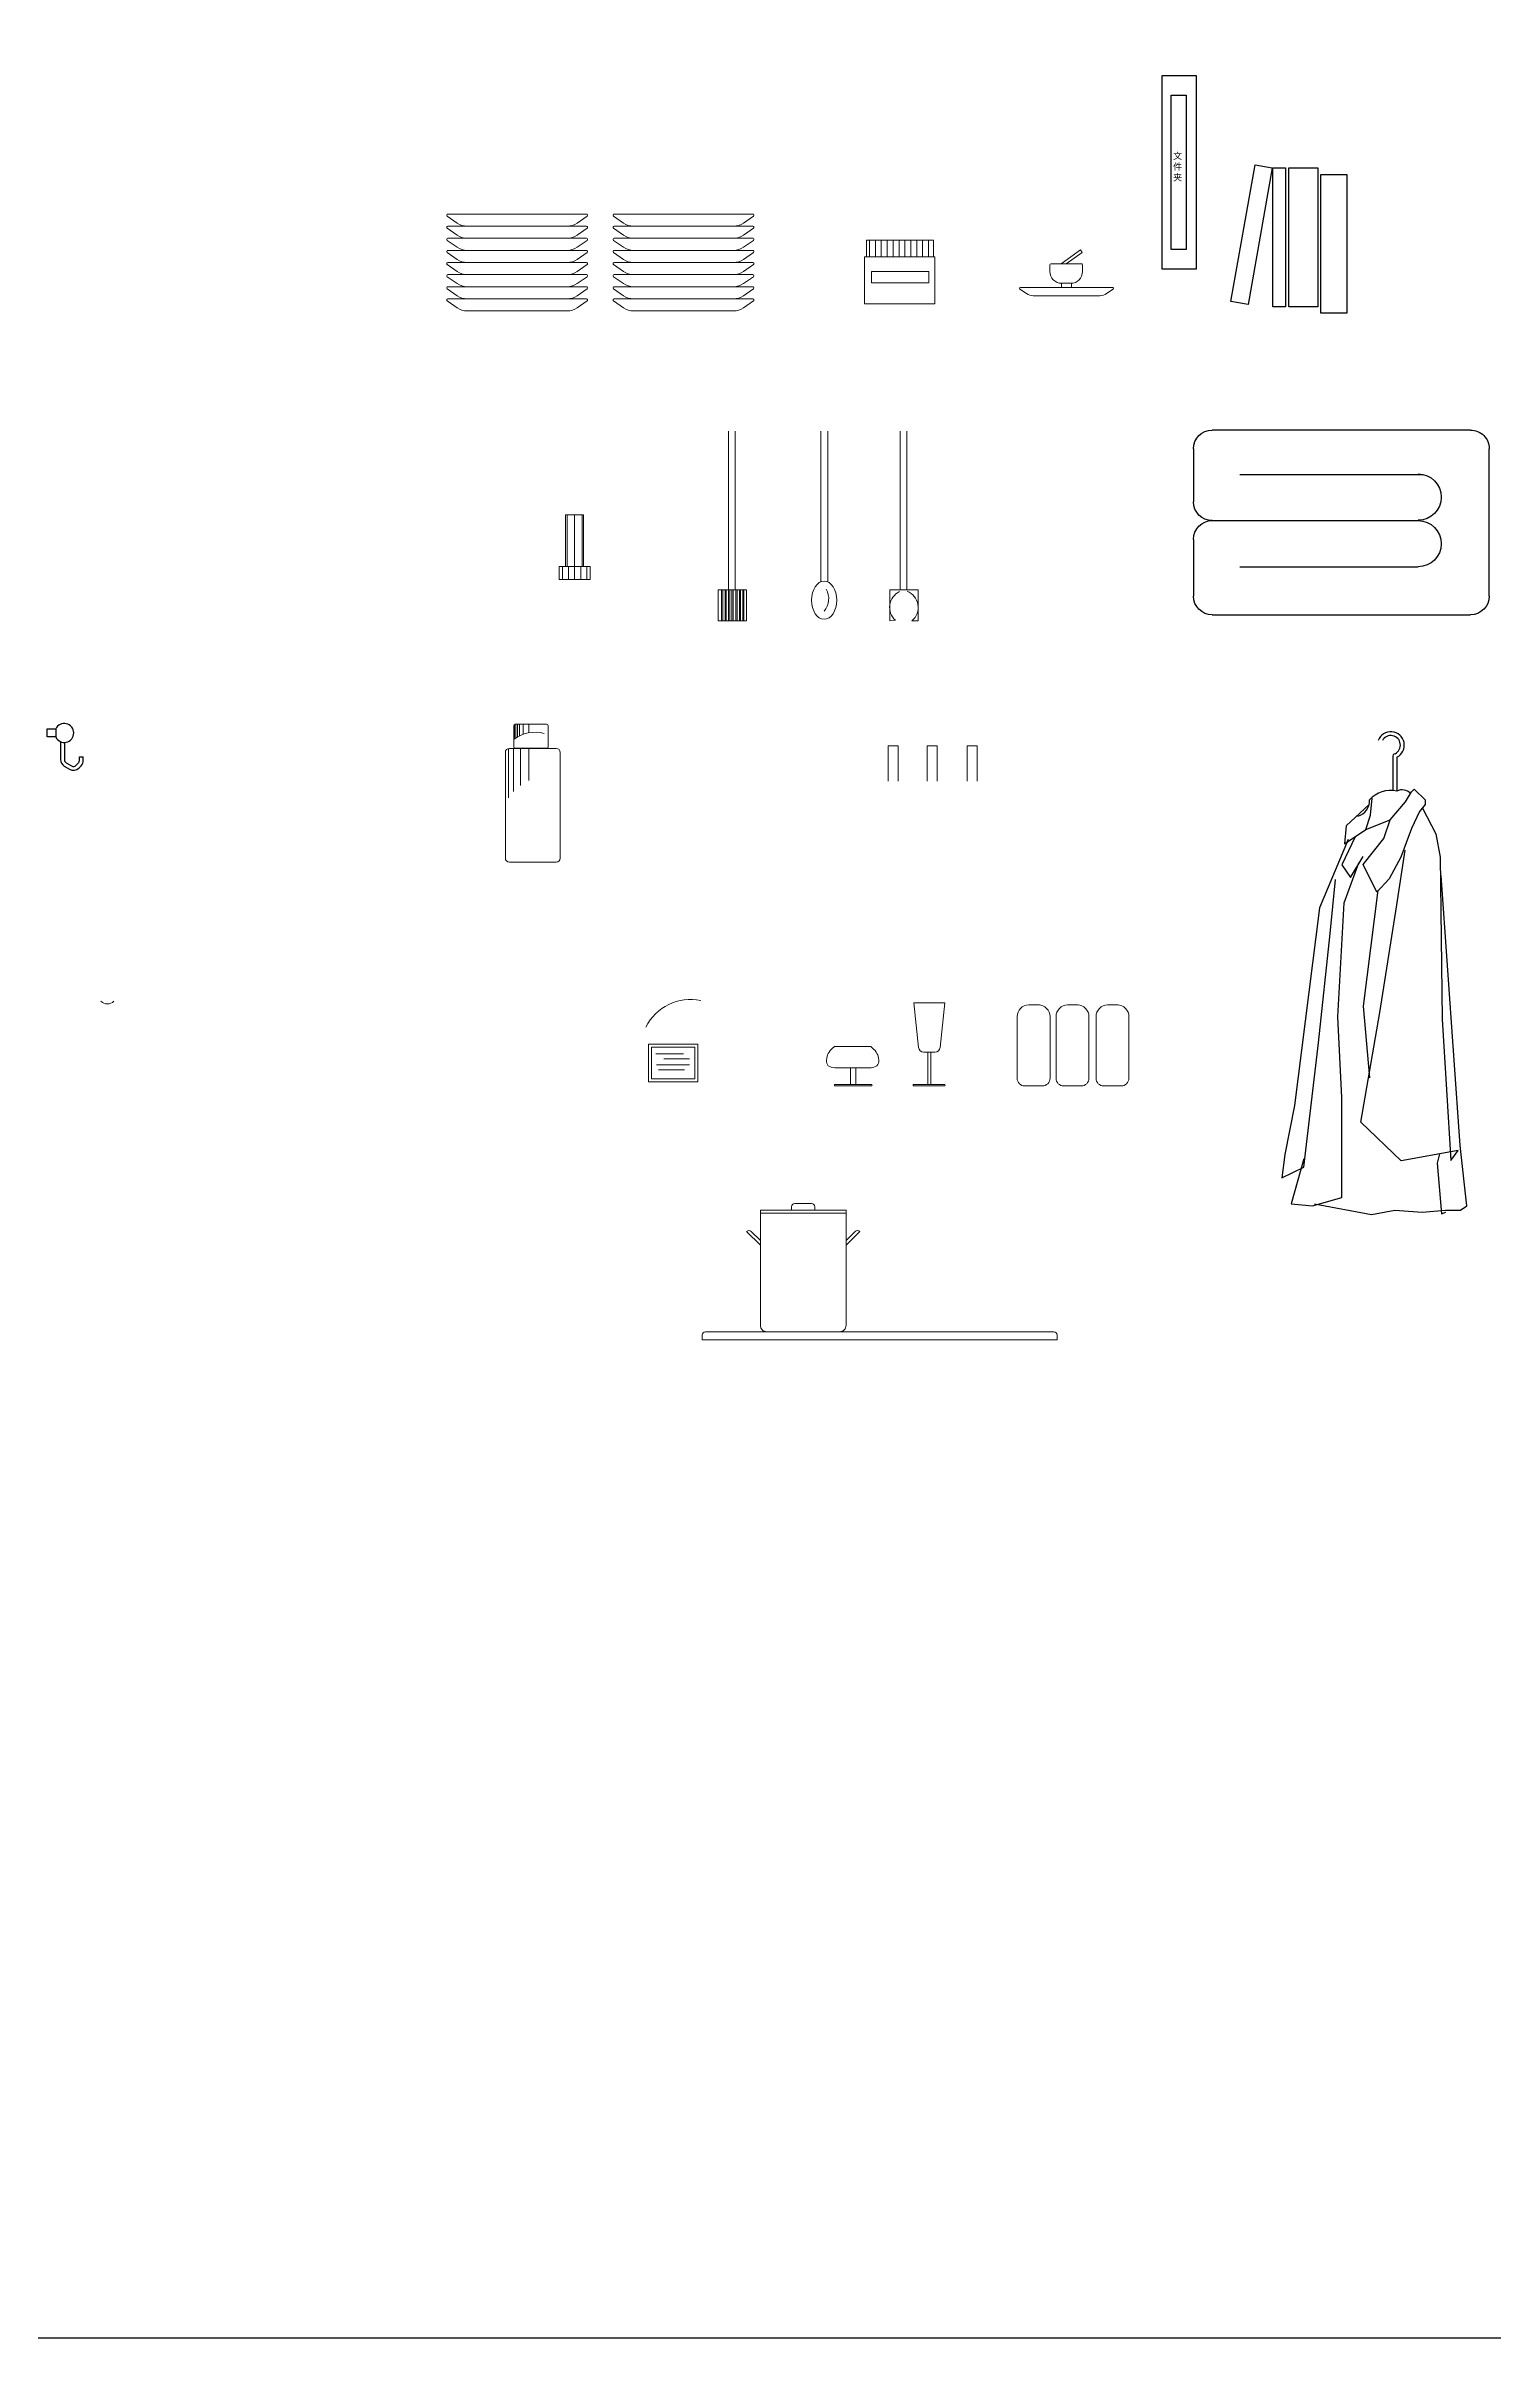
# Model space of a CAD drawing. Header units: millimetres. Extents: x 351279 to 387190, y -1289537 to -1277077.
# Drawn here: x 382242 to 384485, y -1289537 to -1285985 of the extents above; entities that cross this region are included whole.
import ezdxf

# ---------------------------------------------------------------- set-up
doc = ezdxf.new("R2010")
doc.units = ezdxf.units.MM
doc.header["$LTSCALE"] = 20
for name, color, linetype in [('00', 1, 'Continuous'), ('01', 7, 'Continuous'), ('1', 1, 'Continuous'), ('8', 8, 'Continuous'), ('LAYER1', 5, 'Continuous'), ('LAYER10', 11, 'Continuous'), ('LAYER8', 11, 'Continuous'), ('图层3', 4, 'Continuous'), ('家具', 7, 'Continuous')]:
    doc.layers.add(name, color=color, linetype=linetype)
for name, color, linetype, lineweight in [('中实线', 30, 'Continuous', 30), ('细实线', 97, 'Continuous', 13), ('超细线', 252, 'Continuous', 5), ('门窗', 3, 'Continuous', 13)]:
    doc.layers.add(name, color=color, linetype=linetype, lineweight=lineweight)
doc.styles.add('text', font='SimSun.ttf', dxfattribs={"height": 85})

# ---------------------------------------------------------------- blocks, each defined once
blk = doc.blocks.new('A$C48053210')
at = {"layer": '1', "color": 8, "ltscale": 3}
for p, q in [((29.1, 286.3), (429.3, 286.3)), ((0, 169.4), (0, 257.2)), ((458.4, 257.2), (458.4, 29.1)), ((71.6, 211.9), (348.2, 211.9)), ((0, 29.1), (0, 111.2)), ((29.1, 140.3), (348.2, 140.3)), ((71.6, 68.7), (354.8, 68.7)), ((429.3, 0), (29.1, 0))]:
    blk.add_line(p, q, dxfattribs=at)
for centre, radius, start, end in [((29.1, 257.2), 29.1, 90, 180), ((429.3, 257.2), 29.1, 0, 90), ((348.2, 176.1), 35.8, 270, 90), ((29.1, 169.4), 29.1, 180, 270), ((29.1, 111.2), 29.1, 90, 180), ((348.2, 103.9), 35.8, 270, 90), ((29.1, 29.1), 29.1, 180, 270), ((429.3, 29.1), 29.1, 270, 0)]:
    blk.add_arc(centre, radius, start, end, dxfattribs=at)
blk = doc.blocks.new('A$C4E7A0CFF')
at = {"layer": 'LAYER1'}
blk.add_blockref('A$C48053210', (0, 0), dxfattribs=at)
blk = doc.blocks.new('A$C44EF2573')
at = {"color": 0, "rotation": 180}
blk.add_blockref('A$C4E7A0CFF', (458.4, 286.3), dxfattribs=at)
blk = doc.blocks.new('A$C1E7F2136')
at = {"color": 8, "xscale": -1}
blk.add_blockref('A$C44EF2573', (458.4, 0), dxfattribs=at)
blk = doc.blocks.new('A$C30FA0939')
at = {"color": 8}
blk.add_blockref('A$C1E7F2136', (0, 0), dxfattribs=at)
blk = doc.blocks.new('A$C7D2843E9')
at = {"color": 8}
blk.add_blockref('A$C30FA0939', (0, 0), dxfattribs=at)
blk = doc.blocks.new('A$C46AD284E')
at = {"color": 8}
blk.add_blockref('A$C7D2843E9', (0, 0), dxfattribs=at)
blk = doc.blocks.new('A$C22F607FF')
at = {"color": 8}
blk.add_blockref('A$C46AD284E', (0, 0), dxfattribs=at)
blk = doc.blocks.new('A$C09406435')
blk.add_blockref('A$C22F607FF', (0, 0))
blk = doc.blocks.new('A$C12FC3925')
at = {"layer": '超细线'}
blk.add_blockref('A$C09406435', (53765.8, 39465.7), dxfattribs=at)
blk = doc.blocks.new('A$C1C5764E0')
at = {"layer": '8'}
for p, q in [((172.3, 708.4), (172.3, 657.4)), ((178.3, 708.4), (178.3, 657.4)), ((137.4, 618.5), (140.1, 644.9)), ((167.9, 611.6), (191.5, 639.3)), ((191.5, 639.3), (201.2, 654.6)), ((201.2, 654.6), (205.3, 658.7)), ((205.3, 658.7), (222, 642.1)), ((222, 642.1), (222, 635.2)), ((135.3, 635.3), (99.9, 601.9)), ((130.4, 596.4), (137.4, 618.5)), ((130.4, 596.4), (167.9, 611.6)), ((158.2, 582.5), (167.9, 611.6)), ((213.6, 624.1), (201.2, 597.8)), ((222, 635.2), (213.6, 624.1)), ((217.8, 629.6), (238.6, 589.4)), ((103, 580.9), (58.4, 475.1)), ((113.7, 585.2), (93.2, 541.7)), ((99.9, 601.9), (97.1, 574.2)), ((97.1, 574.2), (130.4, 596.4)), ((126.3, 542.3), (158.2, 582.5)), ((201.2, 597.8), (184.5, 553.4)), ((238.6, 589.4), (245.5, 553.4)), ((93.2, 541.7), (106.3, 522.1)), ((96.5, 482.8), (119.4, 544.9)), ((106.3, 522.1), (125.9, 554.7)), ((147.1, 499.3), (126.3, 542.3)), ((184.5, 553.4), (166.5, 520.1)), ((178.3, 479.5), (191.3, 564.6)), ((245.5, 553.4), (248.3, 302.5)), ((75, 435), (83.4, 518.8)), ((148.8, 502.4), (125.9, 322.6)), ((166.5, 520.1), (147.1, 499.3)), ((276.4, 106.8), (247, 525.3)), ((58.4, 475.1), (19.5, 168.8)), ((86.6, 306.3), (96.5, 482.8)), ((152.1, 312.8), (178.3, 479.5)), ((57, 265.8), (75, 435)), ((125.9, 322.6), (135.7, 211.4)), ((93.2, 180.9), (86.6, 306.3)), ((122.6, 142.8), (152.1, 312.8)), ((248.3, 302.5), (262.2, 83.5)), ((34.3, 73.1), (57, 265.8)), ((93.2, 26.2), (93.2, 180.9)), ((19.5, 168.8), (4.8, 92.7)), ((184.8, 82.8), (122.6, 142.8)), ((286.7, 13.1), (276.4, 106.8)), ((4.8, 92.7), (0, 56.7)), ((0, 56.7), (34.3, 73.1)), ((34.3, 86.2), (14.7, 16.3)), ((273.1, 99.1), (184.8, 82.8)), ((244.2, 93.8), (240.9, 79.6)), ((240.9, 79.6), (247.4, 1.1)), ((262.2, 83.5), (273.1, 99.1)), ((14.7, 16.3), (47.4, 13.1)), ((47.4, 13.1), (93.2, 26.2)), ((50.7, 16.3), (139, 0)), ((139, 0), (175, 6.5)), ((175, 6.5), (217.5, 3.3)), ((217.5, 3.3), (253.5, 6.5)), ((247.4, 1.1), (254, 3.3)), ((253.5, 6.5), (276.9, 6.5)), ((276.9, 6.5), (286.7, 13.1))]:
    blk.add_line(p, q, dxfattribs=at)
for centre, radius, start, end in [((168.9, 727.1), 20.9, 296.6338, 159.5285), ((168.9, 727.1), 14.9, 296.6338, 150.6175), ((175.9, 709.9), 3.91, 94.6712, 201.9626), ((110.9, 641.2), 25.1, 286.2636, 2.0248), ((168.9, 613.1), 43.9, 77.6993, 138.5966), ((186.2, 639.8), 18, 42.48, 116.3392)]:
    blk.add_arc(centre, radius, start, end, dxfattribs=at)
blk = doc.blocks.new('A$C4F477F88')
at = {"layer": 'LAYER10'}
blk.add_blockref('A$C1C5764E0', (0, 0), dxfattribs=at)
blk = doc.blocks.new('A$C5E603B19')
at = {"layer": 'LAYER8'}
blk.add_blockref('A$C4F477F88', (0, 0), dxfattribs=at)
blk = doc.blocks.new('A$C1B0A679D')
at = {"layer": '图层3'}
blk.add_blockref('A$C5E603B19', (0, 0), dxfattribs=at)
blk = doc.blocks.new('pingdiguo')
at = {"lineweight": 0}
for p, q in [((99751.6, -20850), (99751.6, -20845)), ((99756.6, -20840), (99782.6, -20840)), ((99787.6, -20850), (99787.6, -20845)), ((99703.2, -20855), (99703.2, -20850)), ((99703.2, -20850), (99836.1, -20850)), ((99769.6, -20850), (99754.6, -20850)), ((99836.1, -20850), (99836.1, -20855)), ((99613, -21051), (100163, -21051))]:
    blk.add_line(p, q, dxfattribs=at)
for points in [[(99703.2, -20904.3), (99681.9, -20883), (99681.9, -20883, -0.414214), (99689, -20883), (99703.2, -20897.2)], [(99836.1, -20904.3), (99857.3, -20883), (99857.3, -20883, 0.414214), (99850.2, -20883), (99836.1, -20897.2)], [(99613, -21051), (99613, -21043.5, -0.414214), (99618, -21038.5), (100158, -21038.5, -0.414214), (100163, -21043.5), (100163, -21051)]]:
    blk.add_lwpolyline(points, format="xyb", dxfattribs=at)
blk.add_lwpolyline([(99713.2, -21038.5), (99826.1, -21038.5, 0.414214), (99836.1, -21028.5), (99836.1, -20855), (99703.2, -20855), (99703.2, -21028.5, 0.414214)], format="xyb", close=True, dxfattribs=at)
for centre, start, end in [((99756.6, -20845), 90, 180), ((99782.6, -20845), 0, 90)]:
    blk.add_arc(centre, 5, start, end, dxfattribs=at)
blk = doc.blocks.new('dijiao')
at = {"lineweight": 0}
for p, q in [((54457.1, 20015.3), (54485.1, 20015.3)), ((54457.1, 19935.3), (54457.1, 20015.3)), ((54459.4, 19935.3), (54459.4, 20015.3)), ((54471.1, 20015.3), (54471.1, 19915.3)), ((54482.9, 19935.3), (54482.9, 20015.3)), ((54485.1, 20015.3), (54485.1, 19935.3)), ((54447.1, 19935.3), (54457.1, 19935.3)), ((54447.1, 19915.3), (54447.1, 19935.3)), ((54452.1, 19935.3), (54452.1, 19915.3)), ((54457.1, 19935.3), (54461.6, 19935.3)), ((54457.1, 19935.3), (54485.1, 19935.3)), ((54461.6, 19935.3), (54459.4, 19935.3)), ((54461.6, 19915.3), (54461.6, 19935.3)), ((54480.6, 19935.3), (54485.1, 19935.3)), ((54480.6, 19915.3), (54480.6, 19935.3)), ((54495.1, 19935.3), (54485.1, 19935.3)), ((54490.1, 19935.3), (54490.1, 19915.3)), ((54495.1, 19915.3), (54495.1, 19935.3)), ((54447.1, 19915.3), (54495.1, 19915.3)), ((54452.1, 19915.3), (54471.1, 19915.3)), ((54471.1, 19915.3), (54461.6, 19915.3)), ((54471.1, 19915.3), (54490.1, 19915.3))]:
    blk.add_line(p, q, dxfattribs=at)

msp = doc.modelspace()

# ---------------------------------------------------------------- linework, layer by layer
at = {"color": 153, "lineweight": 0}
for p, q in [((382864.088, -1286249.193, 13491.539), (382879.423, -1286259.855, 13491.539)), ((382864.088, -1286267.963, 13491.539), (382879.423, -1286278.624, 13491.539)), ((382865.115, -1286245.915, 13491.539), (383079.788, -1286245.915, 13491.539)), ((382865.115, -1286264.685, 13491.539), (383079.788, -1286264.685, 13491.539)), ((382894.835, -1286264.685, 13491.539), (383050.068, -1286264.685, 13491.539)), ((383080.816, -1286249.193, 13491.539), (383065.48, -1286259.855, 13491.539)), ((383080.816, -1286267.963, 13491.539), (383065.48, -1286278.624, 13491.539)), ((383121.812, -1286249.193, 13491.539), (383137.148, -1286259.855, 13491.539)), ((383121.812, -1286267.963, 13491.539), (383137.148, -1286278.624, 13491.539)), ((383122.839, -1286245.915, 13491.539), (383337.513, -1286245.915, 13491.539)), ((383122.839, -1286264.685, 13491.539), (383337.513, -1286264.685, 13491.539)), ((383152.56, -1286264.685, 13491.539), (383307.793, -1286264.685, 13491.539)), ((383338.54, -1286249.193, 13491.539), (383323.204, -1286259.855, 13491.539)), ((383338.54, -1286267.963, 13491.539), (383323.204, -1286278.624, 13491.539)), ((382864.088, -1286286.733, 13491.539), (382879.423, -1286297.394, 13491.539)), ((382864.088, -1286305.503, 13491.539), (382879.423, -1286316.164, 13491.539)), ((382865.115, -1286283.455, 13491.539), (383079.788, -1286283.455, 13491.539)), ((382865.115, -1286302.225, 13491.539), (383079.788, -1286302.225, 13491.539)), ((382894.835, -1286283.455, 13491.539), (383050.068, -1286283.455, 13491.539)), ((382894.835, -1286302.225, 13491.539), (383050.068, -1286302.225, 13491.539)), ((383080.816, -1286286.733, 13491.539), (383065.48, -1286297.394, 13491.539)), ((383080.816, -1286305.503, 13491.539), (383065.48, -1286316.164, 13491.539)), ((383121.812, -1286286.733, 13491.539), (383137.148, -1286297.394, 13491.539)), ((383121.812, -1286305.503, 13491.539), (383137.148, -1286316.164, 13491.539)), ((383122.839, -1286283.455, 13491.539), (383337.513, -1286283.455, 13491.539)), ((383122.839, -1286302.225, 13491.539), (383337.513, -1286302.225, 13491.539)), ((383152.56, -1286283.455, 13491.539), (383307.793, -1286283.455, 13491.539)), ((383152.56, -1286302.225, 13491.539), (383307.793, -1286302.225, 13491.539)), ((383338.54, -1286286.733, 13491.539), (383323.204, -1286297.394, 13491.539)), ((383338.54, -1286305.503, 13491.539), (383323.204, -1286316.164, 13491.539)), ((382864.088, -1286324.273, 13491.539), (382879.423, -1286334.934, 13491.539)), ((382864.088, -1286343.042, 13491.539), (382879.423, -1286353.704, 13491.539)), ((382865.115, -1286320.995, 13491.539), (383079.788, -1286320.995, 13491.539)), ((382865.115, -1286339.764, 13491.539), (383079.788, -1286339.764, 13491.539)), ((382894.835, -1286320.995, 13491.539), (383050.068, -1286320.995, 13491.539)), ((382894.835, -1286339.764, 13491.539), (383050.068, -1286339.764, 13491.539)), ((383080.816, -1286324.273, 13491.539), (383065.48, -1286334.934, 13491.539)), ((383080.816, -1286343.042, 13491.539), (383065.48, -1286353.704, 13491.539)), ((383121.812, -1286324.273, 13491.539), (383137.148, -1286334.934, 13491.539)), ((383121.812, -1286343.042, 13491.539), (383137.148, -1286353.704, 13491.539)), ((383122.839, -1286320.995, 13491.539), (383337.513, -1286320.995, 13491.539)), ((383122.839, -1286339.764, 13491.539), (383337.513, -1286339.764, 13491.539)), ((383152.56, -1286320.995, 13491.539), (383307.793, -1286320.995, 13491.539)), ((383152.56, -1286339.764, 13491.539), (383307.793, -1286339.764, 13491.539)), ((383338.54, -1286324.273, 13491.539), (383323.204, -1286334.934, 13491.539)), ((383338.54, -1286343.042, 13491.539), (383323.204, -1286353.704, 13491.539)), ((382864.088, -1286361.812, 13491.539), (382879.423, -1286372.474, 13491.539)), ((382864.088, -1286380.582, 13491.539), (382879.423, -1286391.243, 13491.539)), ((382865.115, -1286358.534, 13491.539), (383079.788, -1286358.534, 13491.539)), ((382865.115, -1286377.304, 13491.539), (383079.788, -1286377.304, 13491.539)), ((382894.835, -1286358.534, 13491.539), (383050.068, -1286358.534, 13491.539)), ((382894.835, -1286377.304, 13491.539), (383050.068, -1286377.304, 13491.539)), ((383080.816, -1286361.812, 13491.539), (383065.48, -1286372.474, 13491.539)), ((383080.816, -1286380.582, 13491.539), (383065.48, -1286391.243, 13491.539)), ((383121.812, -1286361.812, 13491.539), (383137.148, -1286372.474, 13491.539)), ((383121.812, -1286380.582, 13491.539), (383137.148, -1286391.243, 13491.539)), ((383122.839, -1286358.534, 13491.539), (383337.513, -1286358.534, 13491.539)), ((383122.839, -1286377.304, 13491.539), (383337.513, -1286377.304, 13491.539)), ((383152.56, -1286358.534, 13491.539), (383307.793, -1286358.534, 13491.539)), ((383152.56, -1286377.304, 13491.539), (383307.793, -1286377.304, 13491.539)), ((383338.54, -1286361.812, 13491.539), (383323.204, -1286372.474, 13491.539)), ((383338.54, -1286380.582, 13491.539), (383323.204, -1286391.243, 13491.539)), ((382894.835, -1286396.074, 13491.539), (383050.068, -1286396.074, 13491.539)), ((383152.56, -1286396.074, 13491.539), (383307.793, -1286396.074, 13491.539))]:
    msp.add_line(p, q, dxfattribs=at)
at = {"color": 3, "lineweight": 0}
for p, q in [((383845.45, -1286301.607, 13491.539), (383815.436, -1286323.153, 13491.539)), ((383823.413, -1286323.153, 13491.539), (383848.363, -1286305.242, 13491.539)), ((383848.363, -1286305.242, 13491.539), (383845.45, -1286301.607, 13491.539)), ((383848.363, -1286305.242, 13491.539), (383848.363, -1286305.242, 13491.539)), ((383798.138, -1286335.165, 13491.539), (383798.138, -1286324.353, 13491.539)), ((383799.338, -1286323.153, 13491.539), (383847.487, -1286323.153, 13491.539)), ((383848.687, -1286324.353, 13491.539), (383848.687, -1286335.165, 13491.539)), ((383751.648, -1286362.114, 13491.539), (383761.872, -1286369.221, 13491.539)), ((383752.333, -1286359.929, 13491.539), (383895.449, -1286359.929, 13491.539)), ((383772.146, -1286372.442, 13491.539), (383875.635, -1286372.442, 13491.539)), ((383816.138, -1286353.165, 13491.539), (383823.413, -1286353.165, 13491.539)), ((383816.138, -1286353.165, 13491.539), (383816.138, -1286356.929, 13491.539)), ((383816.138, -1286356.929, 13491.539), (383816.138, -1286359.929, 13491.539)), ((383816.138, -1286359.929, 13491.539), (383820.094, -1286359.929, 13491.539)), ((383820.094, -1286359.929, 13491.539), (383827.687, -1286359.929, 13491.539)), ((383823.413, -1286353.165, 13491.539), (383830.687, -1286353.165, 13491.539)), ((383831.643, -1286359.929, 13491.539), (383827.687, -1286359.929, 13491.539)), ((383831.643, -1286353.165, 13491.539), (383831.643, -1286356.929, 13491.539)), ((383831.643, -1286356.929, 13491.539), (383831.643, -1286359.929, 13491.539)), ((383896.134, -1286362.114, 13491.539), (383885.91, -1286369.221, 13491.539))]:
    msp.add_line(p, q, dxfattribs=at)
at = {"lineweight": 0}
for p, q in [((383547.352, -1287070.098, 13491.539), (383562.952, -1287070.098, 13491.539)), ((383547.352, -1287070.098, 13491.539), (383547.352, -1287124.568, 13491.539)), ((383562.952, -1287070.098, 13491.539), (383562.952, -1287124.568, 13491.539)), ((383607.708, -1287070.098, 13491.539), (383623.308, -1287070.098, 13491.539)), ((383607.708, -1287070.098, 13491.539), (383607.708, -1287124.568, 13491.539)), ((383623.308, -1287070.098, 13491.539), (383623.308, -1287124.568, 13491.539)), ((383669.673, -1287070.098, 13491.539), (383685.273, -1287070.098, 13491.539)), ((383669.673, -1287070.098, 13491.539), (383669.673, -1287124.568, 13491.539)), ((383685.273, -1287070.098, 13491.539), (383685.273, -1287124.568, 13491.539)), ((383587.188, -1287468.126, 13491.539), (383594.436, -1287537.175, 13491.539)), ((383587.188, -1287468.126, 13491.539), (383635.188, -1287468.126, 13491.539)), ((383627.94, -1287537.175, 13491.539), (383635.188, -1287468.126, 13491.539)), ((383765.271, -1287471.371, 13491.539), (383781.771, -1287471.371, 13491.539)), ((383825.627, -1287471.371, 13491.539), (383842.127, -1287471.371, 13491.539)), ((383887.592, -1287471.371, 13491.539), (383904.092, -1287471.371, 13491.539)), ((383747.271, -1287489.371, 13491.539), (383747.271, -1287584.902, 13491.539)), ((383798.271, -1287489.371, 13491.539), (383798.271, -1287584.902, 13491.539)), ((383807.627, -1287489.371, 13491.539), (383807.627, -1287584.902, 13491.539)), ((383858.627, -1287489.371, 13491.539), (383858.627, -1287584.902, 13491.539)), ((383869.592, -1287489.371, 13491.539), (383869.592, -1287584.902, 13491.539)), ((383920.592, -1287489.371, 13491.539), (383920.592, -1287584.902, 13491.539)), ((383464.317, -1287535.567, 13491.539), (383520.448, -1287535.567, 13491.539)), ((383619.983, -1287544.34, 13491.539), (383602.392, -1287544.34, 13491.539)), ((383608.788, -1287544.34, 13491.539), (383608.788, -1287594.274, 13491.539)), ((383613.588, -1287544.34, 13491.539), (383613.588, -1287594.274, 13491.539)), ((383465.242, -1287568.993, 13491.539), (383521.242, -1287568.993, 13491.539)), ((383489.242, -1287568.993, 13491.539), (383489.242, -1287594.992, 13491.539)), ((383497.242, -1287568.993, 13491.539), (383497.242, -1287594.992, 13491.539)), ((383465.242, -1287594.502, 13491.539), (383521.242, -1287594.502, 13491.539)), ((383465.242, -1287596.902, 13491.539), (383521.242, -1287596.902, 13491.539)), ((383587.188, -1287594.502, 13491.539), (383634.562, -1287594.502, 13491.539)), ((383587.188, -1287596.902, 13491.539), (383634.562, -1287596.902, 13491.539)), ((383759.271, -1287596.902, 13491.539), (383786.271, -1287596.902, 13491.539)), ((383819.627, -1287596.902, 13491.539), (383846.627, -1287596.902, 13491.539)), ((383881.592, -1287596.902, 13491.539), (383908.592, -1287596.902, 13491.539))]:
    msp.add_line(p, q, dxfattribs=at)
at = {"color": 3}
msp.add_lwpolyline([(372812.5, -1277076.836), (387190.469, -1277076.836), (387190.469, -1289537.07), (372812.5, -1289537.07)], close=True, dxfattribs=at)
at = {"color": 5, "linetype": 'ByBlock', "elevation": 13491.539}
for points in [[(384116.106, -1286169.582), (384142.629, -1286174.258), (384105.262, -1286386.174), (384078.74, -1286381.497)], [(384143.542, -1286174.419), (384163.466, -1286174.419), (384163.466, -1286389.604), (384143.542, -1286389.604)], [(384168.447, -1286174.419), (384213.277, -1286174.419), (384213.277, -1286389.604), (384168.447, -1286389.604)], [(384218.258, -1286184.419), (384258.106, -1286184.419), (384258.106, -1286399.604), (384218.258, -1286399.604)]]:
    msp.add_lwpolyline(points, close=True, dxfattribs=at)
at = {"color": 153, "lineweight": 0}
for centre, radius, start, end in [((382865.115, -1286247.715, 13491.539), 1.8, 90, 235.193788), ((382865.115, -1286266.485, 13491.539), 1.8, 90, 235.193788), ((382894.835, -1286237.685, 13491.539), 27, 235.193788, 270), ((383050.068, -1286237.685, 13491.539), 27, 270, 304.806212), ((383079.788, -1286247.715, 13491.539), 1.8, 304.806212, 90), ((383079.788, -1286266.485, 13491.539), 1.8, 304.806212, 90), ((383122.839, -1286247.715, 13491.539), 1.8, 90, 235.193788), ((383122.839, -1286266.485, 13491.539), 1.8, 90, 235.193788), ((383152.56, -1286237.685, 13491.539), 27, 235.193788, 270), ((383307.793, -1286237.685, 13491.539), 27, 270, 304.806212), ((383337.513, -1286247.715, 13491.539), 1.8, 304.806212, 90), ((383337.513, -1286266.485, 13491.539), 1.8, 304.806212, 90), ((382865.115, -1286285.255, 13491.539), 1.8, 90, 235.193788), ((382865.115, -1286304.025, 13491.539), 1.8, 90, 235.193788), ((382894.835, -1286256.455, 13491.539), 27, 235.193788, 270), ((382894.835, -1286275.225, 13491.539), 27, 235.193788, 270), ((383050.068, -1286256.455, 13491.539), 27, 270, 304.806212), ((383050.068, -1286275.225, 13491.539), 27, 270, 304.806212), ((383079.788, -1286285.255, 13491.539), 1.8, 304.806212, 90), ((383079.788, -1286304.025, 13491.539), 1.8, 304.806212, 90), ((383122.839, -1286285.255, 13491.539), 1.8, 90, 235.193788), ((383122.839, -1286304.025, 13491.539), 1.8, 90, 235.193788), ((383152.56, -1286256.455, 13491.539), 27, 235.193788, 270), ((383152.56, -1286275.225, 13491.539), 27, 235.193788, 270), ((383307.793, -1286256.455, 13491.539), 27, 270, 304.806212), ((383307.793, -1286275.225, 13491.539), 27, 270, 304.806212), ((383337.513, -1286285.255, 13491.539), 1.8, 304.806212, 90), ((383337.513, -1286304.025, 13491.539), 1.8, 304.806212, 90), ((382865.115, -1286322.795, 13491.539), 1.8, 90, 235.193788), ((382865.115, -1286341.564, 13491.539), 1.8, 90, 235.193788), ((382894.835, -1286293.995, 13491.539), 27, 235.193788, 270), ((382894.835, -1286312.764, 13491.539), 27, 235.193788, 270), ((383050.068, -1286293.995, 13491.539), 27, 270, 304.806212), ((383050.068, -1286312.764, 13491.539), 27, 270, 304.806212), ((383079.788, -1286322.795, 13491.539), 1.8, 304.806212, 90), ((383079.788, -1286341.564, 13491.539), 1.8, 304.806212, 90), ((383122.839, -1286322.795, 13491.539), 1.8, 90, 235.193788), ((383122.839, -1286341.564, 13491.539), 1.8, 90, 235.193788), ((383152.56, -1286293.995, 13491.539), 27, 235.193788, 270), ((383152.56, -1286312.764, 13491.539), 27, 235.193788, 270), ((383307.793, -1286293.995, 13491.539), 27, 270, 304.806212), ((383307.793, -1286312.764, 13491.539), 27, 270, 304.806212), ((383337.513, -1286322.795, 13491.539), 1.8, 304.806212, 90), ((383337.513, -1286341.564, 13491.539), 1.8, 304.806212, 90), ((382865.115, -1286360.334, 13491.539), 1.8, 90, 235.193788), ((382865.115, -1286379.104, 13491.539), 1.8, 90, 235.193788), ((382894.835, -1286331.534, 13491.539), 27, 235.193788, 270), ((382894.835, -1286350.304, 13491.539), 27, 235.193788, 270), ((383050.068, -1286331.534, 13491.539), 27, 270, 304.806212), ((383050.068, -1286350.304, 13491.539), 27, 270, 304.806212), ((383079.788, -1286360.334, 13491.539), 1.8, 304.806212, 90), ((383079.788, -1286379.104, 13491.539), 1.8, 304.806212, 90), ((383122.839, -1286360.334, 13491.539), 1.8, 90, 235.193788), ((383122.839, -1286379.104, 13491.539), 1.8, 90, 235.193788), ((383152.56, -1286331.534, 13491.539), 27, 235.193788, 270), ((383152.56, -1286350.304, 13491.539), 27, 235.193788, 270), ((383307.793, -1286331.534, 13491.539), 27, 270, 304.806212), ((383307.793, -1286350.304, 13491.539), 27, 270, 304.806212), ((383337.513, -1286360.334, 13491.539), 1.8, 304.806212, 90), ((383337.513, -1286379.104, 13491.539), 1.8, 304.806212, 90), ((382894.835, -1286369.074, 13491.539), 27, 235.193788, 270), ((383050.068, -1286369.074, 13491.539), 27, 270, 304.806212), ((383152.56, -1286369.074, 13491.539), 27, 235.193788, 270), ((383307.793, -1286369.074, 13491.539), 27, 270, 304.806212)]:
    msp.add_arc(centre, radius, start, end, dxfattribs=at)
at = {"color": 3, "lineweight": 0}
for centre, radius, start, end in [((383799.338, -1286324.353, 13491.539), 1.2, 90, 180), ((383816.138, -1286335.165, 13491.539), 18, 180, 270), ((383830.687, -1286335.165, 13491.539), 18, 270, 0), ((383847.487, -1286324.353, 13491.539), 1.2, 0, 90), ((383752.333, -1286361.129, 13491.539), 1.2, 90, 235.193788), ((383772.146, -1286354.442, 13491.539), 18, 235.193788, 270), ((383875.635, -1286354.442, 13491.539), 18, 270, 304.806212), ((383895.449, -1286361.129, 13491.539), 1.2, 304.806212, 90)]:
    msp.add_arc(centre, radius, start, end, dxfattribs=at)
at = {"lineweight": 0}
for centre, radius, start, end in [((383765.271, -1287489.371, 13491.539), 18, 90, 180), ((383780.271, -1287489.371, 13491.539), 18, 0, 90), ((383825.627, -1287489.371, 13491.539), 18, 90, 180), ((383840.627, -1287489.371, 13491.539), 18, 0, 90), ((383887.592, -1287489.371, 13491.539), 18, 90, 180), ((383902.592, -1287489.371, 13491.539), 18, 0, 90), ((383602.392, -1287536.34, 13491.539), 8, 185.992256, 270), ((383619.983, -1287536.34, 13491.539), 8, 270, 354.007744), ((383759.271, -1287584.902, 13491.539), 12, 180, 270), ((383786.271, -1287584.902, 13491.539), 12, 270, 0), ((383819.627, -1287584.902, 13491.539), 12, 180, 270), ((383846.627, -1287584.902, 13491.539), 12, 270, 0), ((383881.592, -1287584.902, 13491.539), 12, 180, 270), ((383908.592, -1287584.902, 13491.539), 12, 270, 0), ((383465.242, -1287595.702, 13491.539), 1.2, 90, 270), ((383521.242, -1287595.702, 13491.539), 1.2, 270, 90), ((383587.188, -1287595.702, 13491.539), 1.2, 90, 270), ((383634.562, -1287595.702, 13491.539), 1.2, 270, 90)]:
    msp.add_arc(centre, radius, start, end, dxfattribs=at)
for points in [[(383464.317, -1287535.567, 13491.539), (383457.999, -1287541.513, 13491.539), (383451.822, -1287548.448, 13491.539), (383450.022, -1287566.821, 13491.539), (383461.152, -1287568.41, 13491.539), (383465.242, -1287568.993, 13491.539)], [(383520.448, -1287535.567, 13491.539), (383526.767, -1287541.513, 13491.539), (383532.943, -1287548.448, 13491.539), (383534.743, -1287566.821, 13491.539), (383523.614, -1287568.41, 13491.539), (383519.524, -1287568.993, 13491.539)]]:
    msp.add_open_spline(points, degree=3, knots=[8.26161298, 8.26161298, 8.26161298, 8.26161298, 18.88771032, 42.83966673, 56.75579301, 56.75579301, 56.75579301, 56.75579301], dxfattribs=at)
at = {"layer": '00', "color": 2, "lineweight": 0}
for p, q in [((383518.442, -1286286.192, 13491.539), (383518.442, -1286311.973, 13491.539)), ((383527.599, -1286286.192, 13491.539), (383527.599, -1286311.973, 13491.539)), ((383536.756, -1286286.192, 13491.539), (383536.756, -1286311.973, 13491.539)), ((383545.912, -1286286.192, 13491.539), (383545.912, -1286311.973, 13491.539)), ((383555.069, -1286286.192, 13491.539), (383555.069, -1286311.973, 13491.539)), ((383564.225, -1286286.192, 13491.539), (383564.225, -1286311.973, 13491.539)), ((383573.382, -1286286.192, 13491.539), (383573.382, -1286311.973, 13491.539)), ((383582.538, -1286286.192, 13491.539), (383582.538, -1286311.973, 13491.539)), ((383591.695, -1286286.192, 13491.539), (383591.695, -1286311.973, 13491.539)), ((383600.852, -1286286.192, 13491.539), (383600.852, -1286311.973, 13491.539)), ((383610.008, -1286286.192, 13491.539), (383610.008, -1286311.973, 13491.539))]:
    msp.add_line(p, q, dxfattribs=at)
at = {"layer": '00', "color": 3, "lineweight": 0}
for p, q in [((382968.241, -1287036.804, 13491.539), (382968.241, -1287059.249, 13491.539)), ((382970.14, -1287036.449, 13491.539), (382970.14, -1287057.925, 13491.539)), ((382972.672, -1287036.449, 13491.539), (382972.672, -1287056.336, 13491.539)), ((382976.153, -1287036.449, 13491.539), (382976.153, -1287054.451, 13491.539)), ((382981.507, -1287036.449, 13491.539), (382981.507, -1287052.147, 13491.539)), ((382990.341, -1287036.449, 13491.539), (382990.341, -1287049.718, 13491.539)), ((382958.859, -1287073.998, 13491.539), (382958.859, -1287150.623, 13491.539)), ((382966.608, -1287073.819, 13491.539), (382966.608, -1287140.882, 13491.539)), ((382977.456, -1287073.819, 13491.539), (382977.456, -1287131.239, 13491.539)), ((382990.629, -1287073.819, 13491.539), (382990.629, -1287123.415, 13491.539))]:
    msp.add_line(p, q, dxfattribs=at)
at = {"layer": '00', "color": 8, "lineweight": 0}
for p, q in [((383187.133, -1287546.978, 13491.539), (383230.402, -1287546.978, 13491.539)), ((383188.272, -1287564.043, 13491.539), (383239.51, -1287564.043, 13491.539)), ((383191.688, -1287572.007, 13491.539), (383231.54, -1287572.007, 13491.539)), ((383199.658, -1287554.942, 13491.539), (383239.51, -1287554.942, 13491.539))]:
    msp.add_line(p, q, dxfattribs=at)
at = {"layer": '00', "lineweight": 0, "elevation": 13491.539}
msp.add_lwpolyline([(383514.05, -1286286.192), (383514.05, -1286311.973), (383617.756, -1286311.973), (383617.756, -1286286.192)], close=True, dxfattribs=at)
at = {"layer": '00', "color": 4, "lineweight": 0, "elevation": 13491.539}
msp.add_lwpolyline([(383510.984, -1286311.973), (383510.984, -1286384.981), (383619.623, -1286384.981), (383619.623, -1286311.973)], close=True, dxfattribs=at)
at = {"layer": '00', "color": 8, "lineweight": 0, "elevation": 13491.539}
for points in [[(383521.506, -1286334.95), (383521.506, -1286352.372), (383610.439, -1286352.372), (383610.439, -1286334.95)], [(383175.747, -1287532.188), (383175.747, -1287590.612), (383252.582, -1287590.612), (383252.582, -1287532.188)], [(383180.464, -1287536.906), (383180.464, -1287585.894), (383247.865, -1287585.894), (383247.865, -1287536.906)]]:
    msp.add_lwpolyline(points, close=True, dxfattribs=at)
at = {"layer": '00', "lineweight": 0, "elevation": 13491.539}
msp.add_lwpolyline([(382967.014, -1287038.965), (382967.014, -1287071.177, 0.41421356), (382969.53, -1287073.693), (383017.977, -1287073.693, 0.41421356), (383020.493, -1287071.177), (383020.493, -1287038.965, 0.41421356), (383017.977, -1287036.449), (382969.53, -1287036.449, 0.41421356)], format="xyb", close=True, dxfattribs=at)
at = {"layer": '00', "color": 5, "lineweight": 0, "elevation": 13491.539}
msp.add_lwpolyline([(382954.059, -1287080.109), (382954.059, -1287243.808, 0.41421356), (382960.349, -1287250.098), (383032.942, -1287250.098, 0.41421356), (383039.232, -1287243.808), (383039.232, -1287080.109, 0.41421356), (383032.942, -1287073.819), (382960.349, -1287073.819, 0.41421356)], format="xyb", close=True, dxfattribs=at)
at = {"layer": '00', "color": 2, "lineweight": 0}
for centre, radius, start, end in [((383000.293, -1287103.176, 13491.539), 54.376, 75.259887, 127.734468), ((383241.495, -1287541.193, 13491.539), 78.375, 78.700724, 152.973935)]:
    msp.add_arc(centre, radius, start, end, dxfattribs=at)
at = {"layer": '01', "lineweight": 13}
for p, q in [((383299.798, -1286828.018, 13491.539), (383299.798, -1286582.29, 13491.539)), ((383310.321, -1286582.29, 13491.539), (383310.321, -1286828.018, 13491.539)), ((383443.256, -1286815.618, 13491.539), (383443.256, -1286582.29, 13491.539)), ((383453.778, -1286582.29, 13491.539), (383453.778, -1286815.92, 13491.539)), ((383565.894, -1286828.018, 13491.539), (383565.894, -1286582.29, 13491.539)), ((383576.416, -1286582.29, 13491.539), (383576.416, -1286828.018, 13491.539)), ((383283.859, -1286828.06, 13491.539), (383327.854, -1286828.06, 13491.539)), ((383283.859, -1286876.268, 13491.539), (383283.859, -1286828.06, 13491.539)), ((383310.321, -1286828.018, 13491.539), (383299.798, -1286828.018, 13491.539)), ((383327.854, -1286828.06, 13491.539), (383327.854, -1286876.268, 13491.539)), ((383549.954, -1286876.268, 13491.539), (383549.954, -1286828.06, 13491.539)), ((383549.954, -1286828.06, 13491.539), (383593.949, -1286828.06, 13491.539)), ((383576.416, -1286828.018, 13491.539), (383565.894, -1286828.018, 13491.539)), ((383593.949, -1286828.06, 13491.539), (383593.949, -1286876.268, 13491.539)), ((383327.854, -1286876.268, 13491.539), (383318.196, -1286876.268, 13491.539)), ((383558.539, -1286875.242, 13491.539), (383549.954, -1286876.268, 13491.539)), ((383593.949, -1286876.268, 13491.539), (383584.292, -1286876.268, 13491.539))]:
    msp.add_line(p, q, dxfattribs=at)
at = {"layer": '01', "linetype": 'Continuous', "lineweight": 13}
for p, q in [((383289.276, -1286876.268, 13491.539), (383289.276, -1286828.06, 13491.539)), ((383289.276, -1286828.06, 13491.539), (383291.115, -1286828.06, 13491.539)), ((383291.115, -1286828.06, 13491.539), (383291.115, -1286876.268, 13491.539)), ((383294.528, -1286876.268, 13491.539), (383294.528, -1286828.322, 13491.539)), ((383294.528, -1286828.322, 13491.539), (383296.366, -1286828.322, 13491.539)), ((383296.366, -1286828.322, 13491.539), (383296.366, -1286876.268, 13491.539)), ((383300.043, -1286876.268, 13491.539), (383300.043, -1286828.06, 13491.539)), ((383300.043, -1286828.06, 13491.539), (383301.881, -1286828.06, 13491.539)), ((383301.881, -1286828.06, 13491.539), (383301.881, -1286876.268, 13491.539)), ((383305.295, -1286876.268, 13491.539), (383305.295, -1286828.322, 13491.539)), ((383305.295, -1286828.322, 13491.539), (383307.133, -1286828.322, 13491.539)), ((383307.133, -1286828.322, 13491.539), (383307.133, -1286876.268, 13491.539)), ((383311.334, -1286876.268, 13491.539), (383311.334, -1286828.322, 13491.539)), ((383311.334, -1286828.322, 13491.539), (383313.172, -1286828.322, 13491.539)), ((383313.172, -1286828.322, 13491.539), (383313.172, -1286876.268, 13491.539)), ((383316.849, -1286876.268, 13491.539), (383316.849, -1286828.06, 13491.539)), ((383316.849, -1286828.06, 13491.539), (383318.687, -1286828.06, 13491.539)), ((383318.687, -1286828.06, 13491.539), (383318.687, -1286876.006, 13491.539)), ((383322.1, -1286876.268, 13491.539), (383322.1, -1286828.322, 13491.539)), ((383322.1, -1286828.322, 13491.539), (383323.939, -1286828.322, 13491.539)), ((383323.939, -1286828.322, 13491.539), (383323.939, -1286876.268, 13491.539)), ((383283.859, -1286876.268, 13491.539), (383327.854, -1286876.268, 13491.539)), ((383291.115, -1286876.268, 13491.539), (383289.276, -1286876.268, 13491.539)), ((383296.366, -1286876.268, 13491.539), (383294.528, -1286876.268, 13491.539)), ((383301.881, -1286876.268, 13491.539), (383300.043, -1286876.268, 13491.539)), ((383307.133, -1286876.268, 13491.539), (383305.295, -1286876.268, 13491.539)), ((383313.172, -1286876.268, 13491.539), (383311.334, -1286876.268, 13491.539)), ((383318.687, -1286876.006, 13491.539), (383316.849, -1286876.268, 13491.539)), ((383323.939, -1286876.268, 13491.539), (383322.1, -1286876.268, 13491.539))]:
    msp.add_line(p, q, dxfattribs=at)
at = {"layer": '01', "lineweight": 13}
for centre, radius, start, end in [((383425.75, -1286842.033, 13491.539), 29.572, 319.28003, 30.313985), ((383576.586, -1286855.258, 13491.539), 26.926, 115.538663, 227.915316), ((383566.768, -1286855.48, 13491.539), 27.188, 310.12991, 68.392297)]:
    msp.add_arc(centre, radius, start, end, dxfattribs=at)
msp.add_ellipse((383448.162, -1286844.216, 13491.539), major_axis=(0, 29.551), ratio=0.65897744, dxfattribs=at)
at = {"layer": '中实线'}
for p, q in [((383971.889, -1286331.348), (383971.889, -1286031.348)), ((383971.889, -1286031.348), (384024.684, -1286031.348)), ((384024.684, -1286031.348), (384024.684, -1286331.348)), ((384024.684, -1286331.348), (383971.889, -1286331.348))]:
    msp.add_line(p, q, dxfattribs=at)
msp.add_lwpolyline([(383986.236, -1286061.63), (384009.573, -1286061.63), (384009.573, -1286300.75), (383986.236, -1286300.75)], close=True, dxfattribs=at)
at = {"layer": '家具'}
msp.add_line((382293.816, -1287086.822), (382299.816, -1287086.822), dxfattribs=at)
msp.add_lwpolyline([(382243.939, -1287043.727), (382257.078, -1287043.727), (382257.078, -1287056.136), (382243.939, -1287056.136)], close=True, dxfattribs=at)
for points in [[(382264.633, -1287063.456), (382264.633, -1287091.031, 0.26354734), (382270.463, -1287101.323), (382278.517, -1287106.151, 0.35194868), (382293.408, -1287104.102), (382296.537, -1287100.791, 0.19159454), (382299.816, -1287092.548), (382299.816, -1287086.822)], [(382270.633, -1287064.638), (382270.633, -1287091.031, 0.26354734), (382273.548, -1287096.177), (382281.602, -1287101.005, 0.35194868), (382289.047, -1287099.98), (382292.176, -1287096.67, 0.19159454), (382293.816, -1287092.548), (382293.816, -1287086.822)]]:
    msp.add_lwpolyline(points, format="xyb", dxfattribs=at)
msp.add_arc((382270.414, -1287049.931), 14.708, 204.949363, 155.050637, dxfattribs=at)
at = {"layer": '家具', "lineweight": 9}
msp.add_arc((382337.183, -1287455.17), 14.5, 226.397181, 313.602819, dxfattribs=at)

# ---------------------------------------------------------------- block references
at = {"lineweight": 0, "xscale": -1}
msp.add_blockref('dijiao', (437532.529, -1306727.302, 13491.539), dxfattribs=at)
at = {"lineweight": 0}
msp.add_blockref('pingdiguo', (283646.153, -1266939.225, 13491.539), dxfattribs=at)
at = {"layer": '细实线', "lineweight": 5}
msp.add_blockref('A$C12FC3925', (330254.849, -1326332.575, 13491.539), dxfattribs=at)
at = {"layer": '门窗'}
msp.add_blockref('A$C1B0A679D', (384157.57, -1287795.878, 13491.539), dxfattribs=at)

# ---------------------------------------------------------------- texts
at = {"layer": '中实线', "insert": (383989.012, -1286150.927), "char_height": 10, "width": 12.99994, "attachment_point": 1, "style": 'text'}
msp.add_mtext('文件夹', dxfattribs=at)

doc.saveas('drawing.dxf')
